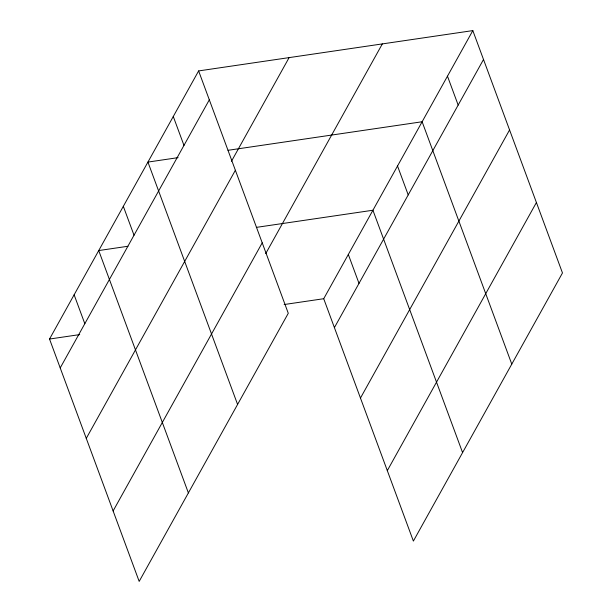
<?xml version="1.0" encoding="UTF-8"?>
<svg xmlns="http://www.w3.org/2000/svg" width="612" height="612" viewBox="0 0 612 612"><rect width="100%" height="100%" fill="white"/><g stroke="black" fill="none" stroke-linecap="round" stroke-linejoin="round"><path stroke-width="0.92" d="M198.625 70.923L288.283 313.283L139.176 581.4L49.526 339.04L198.625 70.923L472.824 30.6L562.474 272.96L413.375 541.077L323.717 298.717L472.824 30.6M60.213 367.934L209.312 99.817M231.451 161.293L289.116 57.612M86.269 438.376L235.375 170.258M113.113 510.959L262.219 242.842M265.73 253.59L382.339 43.903M334.404 327.611L483.511 59.494M360.468 398.052L509.574 129.935M387.312 470.636L536.418 202.518M178.092 157.644L147.928 162.081L237.586 404.44M228.047 150.3L422.127 121.757L511.785 364.125M127.946 246.261L98.723 250.56L188.381 492.92M256.336 227.381L372.922 210.237L462.58 452.597M49.526 339.04L79.682 334.603M284.136 304.539L323.717 298.717M447.479 76.179L458.166 105.073M397.525 165.997L408.212 194.891M348.32 254.477L359.007 283.371M173.28 116.502L183.967 145.396M123.326 206.32L134.02 235.215M74.129 294.8L84.816 323.694"/></g></svg>
